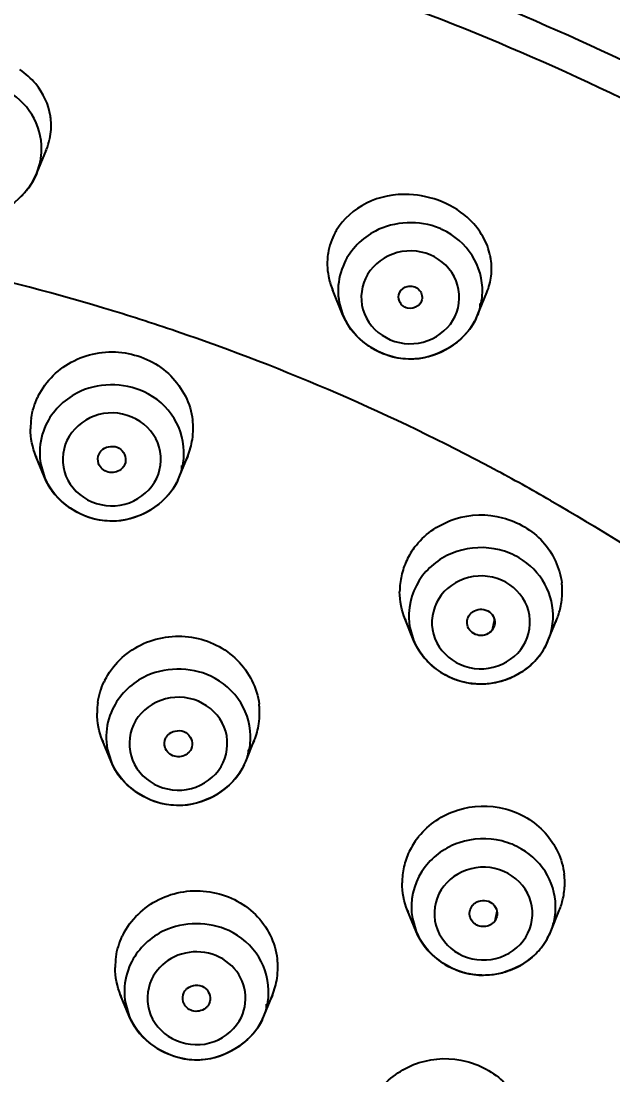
# Model space of a CAD drawing. Header units: millimetres. Extents: x 13495 to 14291, y -4366 to -3315.
# Drawn here: x 13882.18 to 13885.37, y -3788.52 to -3782.84 of the extents above; entities that cross this region are included whole.
import ezdxf

# ---------------------------------------------------------------- set-up
doc = ezdxf.new("R2010")
doc.units = ezdxf.units.MM
doc.header["$LTSCALE"] = 0.1
doc.layers.get('0').update_dxf_attribs({"lineweight": 15})
doc.layers.add('1', color=7, linetype='Continuous')
doc.styles.add('ARIAL', font='arial.ttf')
doc.dimstyles.new('사본 ISO-25', dxfattribs={"dimtxt": 4, "dimasz": 3.5, "dimexe": 0.5, "dimexo": 0.625, "dimgap": 1.5, "dimtad": 1, "dimtih": 1, "dimtoh": 1, "dimdec": 1, "dimlfac": 4, "dimdsep": 46, "dimtxsty": 'ARIAL', "dimcen": 0, "dimclrd": 3, "dimclre": 3, "dimclrt": 3, "dimadec": 1, "dimazin": 0, "dimtfac": 1, "dimtdec": 1, "dimtmove": 0, "dimatfit": 3, "dimfxl": 1.25, "dimtfill": 1, "dimarcsym": 0})

# ---------------------------------------------------------------- blocks, each defined once
blk = doc.blocks.new('*D104')
at = {"color": 3, "lineweight": -2, "transparency": 16777216}
for p, q in [((13864.184, -3793.8186), (13864.184, -3773.2593)), ((13894.2885, -3793.9819), (13894.2885, -3773.2593)), ((13867.684, -3773.7593), (13890.7885, -3773.7593))]:
    blk.add_line(p, q, dxfattribs=at)
at = {"color": 3, "transparency": 16777216}
for points in [[(13867.684, -3773.176), (13867.684, -3774.3427), (13864.184, -3773.7593)], [(13890.7885, -3773.176), (13890.7885, -3774.3427), (13894.2885, -3773.7593)]]:
    blk.add_solid(points, dxfattribs=at)
at = {"layer": 'Defpoints', "color": 0, "transparency": 16777216}
for p in [(13894.2885, -3773.7593), (13864.184, -3794.4436), (13894.2885, -3794.6069)]:
    blk.add_point(p, dxfattribs=at)
at = {"color": 3, "transparency": 16777216, "insert": (13879.2363, -3770.2511), "char_height": 4, "attachment_point": 5, "style": 'ARIAL', "bg_fill": 3, "box_fill_scale": 1.1, "bg_fill_color": 256, "bg_fill_true_color": 13158600, "bg_fill_transparency": 0}
blk.add_mtext('{\\fISOCPEUR|b0|i0|c0|p34;%%C}121', dxfattribs=at)

msp = doc.modelspace()

# ---------------------------------------------------------------- linework, layer by layer
at = {"layer": '1', "color": 7, "linetype": 'Continuous'}
for p, q in [((13882.2666, -3783.6594), (13882.3185, -3783.5322)), ((13882.2666, -3783.6594), (13882.2841, -3783.6038)), ((13882.2841, -3783.6038), (13882.2858, -3783.5956)), ((13883.9158, -3784.4238), (13883.8592, -3784.2849)), ((13884.6412, -3784.4238), (13884.691, -3784.3017)), ((13884.6828, -3784.3201), (13884.6909, -3784.3018)), ((13883.8956, -3784.355), (13883.9158, -3784.4238)), ((13884.3408, -3784.3412), (13884.337, -3784.3523)), ((13884.6336, -3784.4411), (13884.6412, -3784.4238)), ((13882.3082, -3785.297), (13882.2622, -3785.1844)), ((13882.288, -3785.2283), (13882.3082, -3785.297)), ((13882.7437, -3785.2175), (13882.7394, -3785.2298)), ((13883.0336, -3785.297), (13883.0795, -3785.1844)), ((13883.0795, -3785.1844), (13883.071, -3785.2039)), ((13883.026, -3785.3143), (13883.0336, -3785.297)), ((13884.2965, -3786.1753), (13884.2505, -3786.0626)), ((13884.7314, -3786.0628), (13884.7199, -3786.1209)), ((13885.0219, -3786.1753), (13885.0679, -3786.0626)), ((13884.2763, -3786.1066), (13884.2965, -3786.1753)), ((13884.7325, -3786.0942), (13884.7199, -3786.1209)), ((13882.6666, -3786.829), (13882.6206, -3786.7164)), ((13882.6464, -3786.7603), (13882.6666, -3786.829)), ((13883.1019, -3786.7502), (13883.0978, -3786.7618)), ((13883.392, -3786.829), (13883.4379, -3786.7164)), ((13883.4379, -3786.7164), (13883.4294, -3786.7359)), ((13883.3844, -3786.8464), (13883.392, -3786.829)), ((13884.3099, -3787.7442), (13884.2639, -3787.6315)), ((13884.2897, -3787.6755), (13884.3099, -3787.7442)), ((13884.7451, -3787.6373), (13884.7332, -3787.6898)), ((13884.7455, -3787.6646), (13884.7332, -3787.6898)), ((13885.0352, -3787.7442), (13885.0812, -3787.6315)), ((13882.7644, -3788.2005), (13882.7184, -3788.0879)), ((13882.7442, -3788.1318), (13882.7644, -3788.2005)), ((13883.1995, -3788.1227), (13883.1956, -3788.1333)), ((13883.4897, -3788.2005), (13883.5357, -3788.0879)), ((13883.5357, -3788.0879), (13883.5271, -3788.1074)), ((13883.4821, -3788.2178), (13883.4897, -3788.2005))]:
    msp.add_line(p, q, dxfattribs=at)
for centre, radius, start, end in [((13882.0138, -3783.4013), 0.3304, 4.8522, 8.5696), ((13882.0052, -3783.4022), 0.3391, 347.1815, 348.006), ((13881.9441, -3783.5274), 0.3485, 348.7067, 359.3728), ((13881.9831, -3783.3953), 0.3623, 336.8069, 337.805), ((13881.9928, -3783.399), 0.3518, 337.7659, 347.1268), ((13881.931, -3783.5221), 0.3626, 322.8503, 337.7435), ((13881.9221, -3783.5151), 0.3739, 314.0672, 322.8245), ((13884.1824, -3784.1473), 0.3514, 149.3471, 151.4121), ((13884.2826, -3784.3229), 0.3976, 64.6756, 67.474), ((13879.2511, -3795.6004), 11.7115, 73.25348, 82.50682), ((13884.1747, -3784.1448), 0.3433, 170.6417, 171.5686), ((13884.3754, -3784.1739), 0.341, 8.675, 11.8236), ((13884.3789, -3784.1733), 0.3374, 353.2301, 8.6612), ((13884.2091, -3784.1419), 0.378, 190.8656, 202.2272), ((13884.2188, -3784.1383), 0.3884, 202.1848, 203.1327), ((13884.2383, -3784.2916), 0.3485, 178.5613, 190.481), ((13884.3191, -3784.2918), 0.348, 348.7042, 358.4777), ((13879.2802, -3795.4919), 11.5993, 71.19172, 73.23675), ((13884.2503, -3784.2871), 0.3613, 202.2294, 215.8104), ((13884.3124, -3784.2897), 0.3551, 331.5401, 334.7566), ((13879.3207, -3795.3784), 11.4788, 61.88846, 71.2), ((13882.631, -3785.0372), 0.3982, 153.3619, 154.7613), ((13882.6245, -3785.0357), 0.3916, 171.5399, 179.9931), ((13882.7154, -3785.0361), 0.3934, 5.9086, 6.9128), ((13882.7187, -3785.0358), 0.3902, 1.1929, 5.9143), ((13882.717, -3785.0356), 0.3918, 351.5416, 359.9903), ((13882.7231, -3785.0356), 0.3857, 0.0005, 1.1867), ((13882.7121, -3785.0345), 0.3969, 337.8084, 351.4894), ((13882.6307, -3785.1649), 0.3485, 178.5613, 190.481), ((13882.6323, -3785.0333), 0.3997, 202.197, 203.3419), ((13882.7121, -3785.1651), 0.3474, 348.6973, 356.9029), ((13879.3947, -3795.2299), 11.3129, 60.10293, 61.86499), ((13882.6427, -3785.1603), 0.3613, 202.2294, 215.8104), ((13882.7048, -3785.1629), 0.3551, 331.5401, 334.7566), ((13884.6299, -3785.9209), 0.4101, 142.4224, 154.7075), ((13884.6305, -3785.9212), 0.4108, 140.9967, 142.4314), ((13884.6194, -3785.9156), 0.3984, 154.7491, 167.285), ((13884.6148, -3785.9142), 0.3935, 167.3302, 173.5655), ((13884.6124, -3785.914), 0.3911, 173.5618, 179.9899), ((13884.7038, -3785.9143), 0.3934, 5.8513, 6.9107), ((13884.7072, -3785.914), 0.3899, 1.2382, 5.857), ((13884.7118, -3785.9139), 0.3853, 0.0006, 1.2321), ((13884.709, -3785.9139), 0.3881, 359.181, 359.9998), ((13884.7038, -3785.9136), 0.3933, 347.3333, 359.1559), ((13884.7004, -3785.9127), 0.3968, 337.7993, 347.3044), ((13884.6202, -3785.9118), 0.3992, 202.1949, 203.4236), ((13884.6181, -3786.0433), 0.3476, 183.044, 190.483), ((13884.7001, -3786.0433), 0.3478, 348.6955, 356.9459), ((13884.6972, -3785.9114), 0.4003, 334.7523, 337.8043), ((13884.6956, -3786.0421), 0.3525, 337.8045, 348.6511), ((13884.6769, -3786.0341), 0.3727, 322.4345, 337.7401), ((13884.691, -3786.0402), 0.3574, 331.5216, 337.7986), ((13884.6841, -3786.0363), 0.3653, 322.4253, 330.4578), ((13884.6888, -3786.0391), 0.3598, 330.4747, 331.5259), ((13884.6402, -3786.0317), 0.3728, 218.3486, 224.4155), ((13884.6708, -3786.0243), 0.3833, 304.2035, 318.2663), ((13884.6814, -3786.0342), 0.3687, 318.3178, 322.4231), ((13884.6567, -3786.0088), 0.4012, 241.7041, 252.2112), ((13884.6646, -3786.0148), 0.3946, 294.6529, 304.177), ((13882.9894, -3786.5692), 0.3982, 153.3619, 154.7613), ((13884.6584, -3786.004), 0.4063, 252.196, 258.9566), ((13884.6593, -3785.9983), 0.4121, 258.9809, 269.8415), ((13884.6593, -3786.0004), 0.41, 269.8444, 276.2868), ((13884.6592, -3786.0001), 0.4103, 276.2922, 286.8175), ((13884.6615, -3786.0083), 0.4018, 286.8358, 294.6572), ((13882.9829, -3786.5677), 0.3916, 171.5399, 179.9931), ((13883.0738, -3786.5681), 0.3934, 5.9086, 6.9128), ((13883.0771, -3786.5678), 0.3902, 1.1929, 5.9143), ((13883.0754, -3786.5676), 0.3918, 351.5416, 359.9904), ((13883.0815, -3786.5676), 0.3857, 0.0005, 1.1867), ((13883.0705, -3786.5665), 0.3969, 337.8084, 351.4894), ((13882.9891, -3786.6969), 0.3485, 178.5613, 190.481), ((13882.9907, -3786.5654), 0.3997, 202.197, 203.3419), ((13883.0705, -3786.6972), 0.3474, 348.6973, 356.9029), ((13883.0011, -3786.6923), 0.3613, 202.2294, 215.8104), ((13883.0632, -3786.6949), 0.3551, 331.5401, 334.7566), ((13884.6433, -3787.4898), 0.4101, 142.4224, 154.7075), ((13884.6439, -3787.4901), 0.4108, 140.9967, 142.4314), ((13884.6328, -3787.4845), 0.3984, 154.7491, 167.285), ((13884.6258, -3787.4829), 0.3911, 173.5618, 179.9899), ((13884.6281, -3787.4831), 0.3935, 167.3302, 173.5655), ((13884.7171, -3787.4833), 0.3934, 5.8513, 6.9107), ((13884.7206, -3787.483), 0.3899, 1.2382, 5.857), ((13884.7172, -3787.4826), 0.3933, 347.3333, 359.1559), ((13884.7252, -3787.4828), 0.3853, 0.0006, 1.2321), ((13884.7224, -3787.4828), 0.3881, 359.181, 359.9998), ((13884.7138, -3787.4816), 0.3968, 337.7993, 347.3044), ((13884.6335, -3787.4807), 0.3992, 202.1949, 203.4236), ((13884.6315, -3787.6122), 0.3476, 183.044, 190.483), ((13884.7135, -3787.6123), 0.3478, 348.6955, 356.9459), ((13884.7106, -3787.4803), 0.4003, 334.7523, 337.8043), ((13884.7089, -3787.6111), 0.3525, 337.8045, 348.6511), ((13883.0872, -3787.9407), 0.3982, 153.3619, 154.7613), ((13883.1219, -3788.0976), 0.3953, 115.4899, 117.5782), ((13884.6903, -3787.603), 0.3727, 322.4345, 337.7401), ((13884.6975, -3787.6052), 0.3653, 322.4253, 330.4578), ((13884.7022, -3787.608), 0.3598, 330.4747, 331.5259), ((13884.7043, -3787.6091), 0.3574, 331.5216, 337.7986), ((13884.6535, -3787.6006), 0.3728, 218.3486, 224.4155), ((13884.6841, -3787.5932), 0.3833, 304.2035, 318.2663), ((13884.6948, -3787.6031), 0.3687, 318.3178, 322.4231), ((13883.0807, -3787.9392), 0.3916, 171.5399, 179.9931), ((13883.1716, -3787.9396), 0.3934, 5.9086, 6.9128), ((13883.1748, -3787.9393), 0.3902, 1.1929, 5.9143), ((13883.1732, -3787.9391), 0.3918, 351.5416, 359.9904), ((13883.1793, -3787.9391), 0.3857, 0.0005, 1.1867), ((13884.67, -3787.5777), 0.4012, 241.7041, 252.2112), ((13884.6717, -3787.5729), 0.4063, 252.196, 258.9566), ((13884.6725, -3787.569), 0.4103, 276.2922, 286.8175), ((13884.6749, -3787.5772), 0.4018, 286.8358, 294.6572), ((13884.6779, -3787.5837), 0.3946, 294.6529, 304.177), ((13883.1682, -3787.938), 0.3969, 337.8084, 351.4894), ((13884.6726, -3787.5672), 0.4121, 258.9809, 269.8415), ((13884.6726, -3787.5694), 0.41, 269.8444, 276.2868), ((13883.0869, -3788.0684), 0.3485, 178.5613, 190.481), ((13883.0885, -3787.9369), 0.3997, 202.197, 203.3419), ((13883.1683, -3788.0686), 0.3474, 348.6973, 356.9029), ((13883.0988, -3788.0638), 0.3613, 202.2294, 215.8104), ((13883.161, -3788.0664), 0.3551, 331.5401, 334.7566)]:
    msp.add_arc(centre, radius, start, end, dxfattribs=at)
for points, knots in [([(13871.2498, -3782.8814), (13872.3544, -3782.204), (13874.7631, -3781.1316), (13878.6612, -3780.4901), (13882.6022, -3780.8428), (13886.3068, -3782.1679), (13889.5137, -3784.3745), (13891.992, -3787.3122), (13893.5588, -3790.7703), (13893.9167, -3793.2694), (13893.9167, -3794.5069)], [0, 0, 0, 0, 0.126491, 0.254042, 0.381737, 0.50862, 0.633952, 0.757411, 0.879197, 1, 1, 1, 1]), ([(13864.63, -3793.2566), (13864.7985, -3791.5486), (13865.8389, -3788.1363), (13869.2264, -3783.9757), (13873.9583, -3781.2677), (13879.388, -3780.3626), (13884.7984, -3781.3675), (13889.4745, -3784.1631), (13892.7757, -3788.3871), (13893.7443, -3791.8176), (13893.8773, -3793.5278)], [0, 0, 0, 0, 0.121767, 0.245638, 0.372075, 0.500191, 0.628257, 0.75457, 0.878307, 1, 1, 1, 1]), ([(13890.4964, -3803.3838), (13891.7025, -3802.0103), (13893.5812, -3798.7628), (13894.181, -3793.1935), (13892.4539, -3787.8406), (13888.6966, -3783.5616), (13883.5237, -3780.9851), (13877.7181, -3780.471), (13872.142, -3782.0794), (13869.0826, -3784.4668), (13867.869, -3785.8853)], [0, 0, 0, 0, 0.12306, 0.244548, 0.366574, 0.490907, 0.617911, 0.74639, 0.874326, 1, 1, 1, 1]), ([(13865.5061, -3794.0538), (13865.5699, -3792.7498), (13866.1258, -3790.1294), (13868.1502, -3786.6444), (13871.1731, -3783.8917), (13874.9145, -3782.1166), (13879.0382, -3781.4684), (13883.1805, -3782.0032), (13886.9724, -3783.6719), (13889.0646, -3785.4698), (13889.9385, -3786.4918)], [0, 0, 0, 0, 0.120916, 0.24321, 0.36755, 0.493861, 0.621392, 0.748983, 0.875454, 1, 1, 1, 1]), ([(13892.7719, -3794.0552), (13892.7069, -3792.7184), (13892.1186, -3790.0303), (13889.9707, -3786.491), (13886.7787, -3783.7586), (13882.8617, -3782.0957), (13878.5994, -3781.6522), (13874.3976, -3782.4698), (13870.6614, -3784.4699), (13868.7005, -3786.497), (13867.9181, -3787.6229)], [0, 0, 0, 0, 0.121003, 0.243481, 0.36811, 0.494728, 0.622437, 0.749946, 0.876036, 1, 1, 1, 1]), ([(13882.2925, -3783.5312), (13882.2933, -3783.4662), (13882.2556, -3783.3315), (13882.1526, -3783.2382), (13882.0937, -3783.207)], [0, 0, 0, 0, 0.493595, 1, 1, 1, 1]), ([(13882.2666, -3783.6594), (13882.2383, -3783.7289), (13882.1341, -3783.8533), (13881.9039, -3783.9195), (13881.6737, -3783.8533), (13881.5696, -3783.7289), (13881.5412, -3783.6594)], [0, 0, 0, 0, 0.248278, 0.50001, 0.751734, 1, 1, 1, 1]), ([(13884.2727, -3783.7736), (13884.1944, -3783.7704), (13884.0384, -3783.7986), (13883.9174, -3783.9053), (13883.8801, -3783.9681)], [0, 0, 0, 0, 0.517826, 1, 1, 1, 1]), ([(13884.667, -3784.301), (13884.6689, -3784.2325), (13884.6288, -3784.0893), (13884.5163, -3783.9937), (13884.4526, -3783.9635)], [0, 0, 0, 0, 0.493176, 1, 1, 1, 1]), ([(13884.5203, -3784.4294), (13884.5474, -3784.3717), (13884.552, -3784.2242), (13884.3938, -3784.0743), (13884.1771, -3784.0681), (13884.0648, -3784.1665), (13884.0367, -3784.226)], [0, 0, 0, 0, 0.242829, 0.492496, 0.749558, 1, 1, 1, 1]), ([(13884.0367, -3784.226), (13884.0095, -3784.2837), (13884.005, -3784.4313), (13884.1631, -3784.5811), (13884.3799, -3784.5874), (13884.4922, -3784.4889), (13884.5203, -3784.4294)], [0, 0, 0, 0, 0.242829, 0.492496, 0.749558, 1, 1, 1, 1]), ([(13884.2625, -3784.2691), (13884.2828, -3784.2643), (13884.3306, -3784.2743), (13884.3455, -3784.3219), (13884.3409, -3784.3412)], [0, 0, 0, 0, 0.51221, 1, 1, 1, 1]), ([(13884.3194, -3784.3739), (13884.3042, -3784.3858), (13884.2608, -3784.3974), (13884.2272, -3784.3667), (13884.2202, -3784.3489)], [0, 0, 0, 0, 0.502597, 1, 1, 1, 1]), ([(13884.337, -3784.3523), (13884.335, -3784.3565), (13884.3299, -3784.3644), (13884.3231, -3784.371), (13884.3194, -3784.3739)], [0, 0, 0, 0, 0.491729, 1, 1, 1, 1]), ([(13884.6537, -3784.3876), (13884.6546, -3784.3832), (13884.6558, -3784.3741), (13884.6558, -3784.3649), (13884.6554, -3784.3603)], [0, 0, 0, 0, 0.495156, 1, 1, 1, 1]), ([(13884.6333, -3784.4416), (13884.5728, -3784.5701), (13884.2664, -3784.7605), (13883.9693, -3784.555), (13883.9158, -3784.4238)], [0, 0, 0, 0, 0.500352, 1, 1, 1, 1]), ([(13883.9573, -3784.4985), (13884.0315, -3784.6014), (13884.3061, -3784.7308), (13884.5645, -3784.5698), (13884.6246, -3784.4589)], [0, 0, 0, 0, 0.501444, 1, 1, 1, 1]), ([(13882.275, -3784.8586), (13882.3154, -3784.7781), (13882.4577, -3784.6405), (13882.7457, -3784.5991), (13883.0071, -3784.7253), (13883.0953, -3784.9008), (13883.106, -3784.9887)], [0, 0, 0, 0, 0.248297, 0.503483, 0.755972, 1, 1, 1, 1]), ([(13883.059, -3785.1839), (13883.0628, -3785.1139), (13883.0249, -3784.9663), (13882.9101, -3784.8676), (13882.845, -3784.8368)], [0, 0, 0, 0, 0.493135, 1, 1, 1, 1]), ([(13882.9126, -3785.3026), (13882.9398, -3785.245), (13882.9444, -3785.0974), (13882.7862, -3784.9476), (13882.5695, -3784.9413), (13882.4571, -3785.0398), (13882.4291, -3785.0993)], [0, 0, 0, 0, 0.242829, 0.492496, 0.749558, 1, 1, 1, 1]), ([(13882.4291, -3785.0993), (13882.4019, -3785.157), (13882.3974, -3785.3045), (13882.5555, -3785.4544), (13882.7722, -3785.4606), (13882.8846, -3785.3621), (13882.9126, -3785.3026)], [0, 0, 0, 0, 0.242829, 0.492496, 0.749558, 1, 1, 1, 1]), ([(13882.6024, -3785.1722), (13882.6047, -3785.1672), (13882.6106, -3785.1579), (13882.6185, -3785.1501), (13882.6228, -3785.1467)], [0, 0, 0, 0, 0.496693, 1, 1, 1, 1]), ([(13882.6228, -3785.1467), (13882.6457, -3785.1285), (13882.7201, -3785.1206), (13882.7505, -3785.1904), (13882.7438, -3785.2175)], [0, 0, 0, 0, 0.511826, 1, 1, 1, 1]), ([(13882.7189, -3785.2553), (13882.7007, -3785.2697), (13882.6482, -3785.2812), (13882.6075, -3785.2451), (13882.5998, -3785.2237)], [0, 0, 0, 0, 0.505898, 1, 1, 1, 1]), ([(13882.7394, -3785.2298), (13882.7371, -3785.2347), (13882.7311, -3785.2441), (13882.7233, -3785.2518), (13882.7189, -3785.2553)], [0, 0, 0, 0, 0.496693, 1, 1, 1, 1]), ([(13883.0461, -3785.2609), (13883.047, -3785.2565), (13883.0482, -3785.2474), (13883.0482, -3785.2382), (13883.0478, -3785.2336)], [0, 0, 0, 0, 0.495156, 1, 1, 1, 1]), ([(13883.0257, -3785.3149), (13882.9652, -3785.4433), (13882.6588, -3785.6337), (13882.3617, -3785.4283), (13882.3082, -3785.297)], [0, 0, 0, 0, 0.500352, 1, 1, 1, 1]), ([(13882.3497, -3785.3717), (13882.4239, -3785.4746), (13882.6985, -3785.6041), (13882.9568, -3785.443), (13883.017, -3785.3321)], [0, 0, 0, 0, 0.501444, 1, 1, 1, 1]), ([(13885.0336, -3785.4225), (13885.2863, -3785.5678), (13886.2665, -3786.1829), (13887.1501, -3786.9525), (13887.7289, -3787.5957)], [0, 0, 0, 0, 0.252035, 1, 1, 1, 1]), ([(13884.3113, -3785.6627), (13884.364, -3785.5975), (13884.5143, -3785.4972), (13884.7804, -3785.4913), (13885.0091, -3785.6247), (13885.0845, -3785.7861), (13885.0943, -3785.867)], [0, 0, 0, 0, 0.250449, 0.505541, 0.756653, 1, 1, 1, 1]), ([(13885.0474, -3786.0619), (13885.0508, -3785.9974), (13885.0196, -3785.8624), (13884.9218, -3785.7653), (13884.8649, -3785.7318)], [0, 0, 0, 0, 0.493966, 1, 1, 1, 1]), ([(13884.8733, -3786.2262), (13884.9123, -3786.1755), (13884.9501, -3786.0334), (13884.8272, -3785.853), (13884.6154, -3785.8058), (13884.4856, -3785.8796), (13884.4451, -3785.9323)], [0, 0, 0, 0, 0.243617, 0.490402, 0.746717, 1, 1, 1, 1]), ([(13884.4451, -3785.9323), (13884.4061, -3785.983), (13884.3683, -3786.1251), (13884.4912, -3786.3054), (13884.703, -3786.3526), (13884.8328, -3786.2789), (13884.8733, -3786.2262)], [0, 0, 0, 0, 0.243617, 0.490402, 0.746717, 1, 1, 1, 1]), ([(13884.5985, -3786.0376), (13884.6019, -3786.0332), (13884.6097, -3786.0252), (13884.6192, -3786.0192), (13884.6242, -3786.0167)], [0, 0, 0, 0, 0.496681, 1, 1, 1, 1]), ([(13884.6242, -3786.0167), (13884.6481, -3786.0046), (13884.7136, -3786.007), (13884.7381, -3786.0692), (13884.7324, -3786.0942)], [0, 0, 0, 0, 0.512348, 1, 1, 1, 1]), ([(13884.7199, -3786.1209), (13884.7043, -3786.1412), (13884.6469, -3786.1648), (13884.5976, -3786.1266), (13884.5886, -3786.103)], [0, 0, 0, 0, 0.503405, 1, 1, 1, 1]), ([(13882.6335, -3786.3906), (13882.6738, -3786.3101), (13882.8161, -3786.1725), (13883.1041, -3786.1311), (13883.3656, -3786.2574), (13883.4537, -3786.4328), (13883.4644, -3786.5207)], [0, 0, 0, 0, 0.248297, 0.503483, 0.755972, 1, 1, 1, 1]), ([(13884.9724, -3786.2613), (13884.8925, -3786.3652), (13884.5998, -3786.4897), (13884.3457, -3786.2958), (13884.2965, -3786.1753)], [0, 0, 0, 0, 0.501622, 1, 1, 1, 1]), ([(13883.4174, -3786.7159), (13883.4212, -3786.6459), (13883.3833, -3786.4983), (13883.2685, -3786.3996), (13883.2034, -3786.3688)], [0, 0, 0, 0, 0.493135, 1, 1, 1, 1]), ([(13883.2711, -3786.8347), (13883.2982, -3786.777), (13883.3028, -3786.6294), (13883.1446, -3786.4796), (13882.9279, -3786.4733), (13882.8156, -3786.5718), (13882.7875, -3786.6313)], [0, 0, 0, 0, 0.242829, 0.492496, 0.749558, 1, 1, 1, 1]), ([(13882.7875, -3786.6313), (13882.7603, -3786.689), (13882.7558, -3786.8365), (13882.9139, -3786.9864), (13883.1307, -3786.9926), (13883.243, -3786.8942), (13883.2711, -3786.8347)], [0, 0, 0, 0, 0.242829, 0.492496, 0.749558, 1, 1, 1, 1]), ([(13882.9608, -3786.7042), (13882.9631, -3786.6992), (13882.969, -3786.6899), (13882.9769, -3786.6821), (13882.9812, -3786.6787)], [0, 0, 0, 0, 0.496693, 1, 1, 1, 1]), ([(13882.9812, -3786.6787), (13883.0042, -3786.6605), (13883.079, -3786.6526), (13883.1091, -3786.7231), (13883.102, -3786.7502)], [0, 0, 0, 0, 0.5119, 1, 1, 1, 1]), ([(13883.0773, -3786.7873), (13883.0588, -3786.802), (13883.0049, -3786.8133), (13882.9642, -3786.7752), (13882.9574, -3786.7531)], [0, 0, 0, 0, 0.506377, 1, 1, 1, 1]), ([(13883.0978, -3786.7618), (13883.0955, -3786.7667), (13883.0895, -3786.7761), (13883.0817, -3786.7839), (13883.0773, -3786.7873)], [0, 0, 0, 0, 0.496693, 1, 1, 1, 1]), ([(13883.4045, -3786.7929), (13883.4054, -3786.7885), (13883.4066, -3786.7794), (13883.4066, -3786.7702), (13883.4062, -3786.7656)], [0, 0, 0, 0, 0.495156, 1, 1, 1, 1]), ([(13883.3841, -3786.8469), (13883.3236, -3786.9753), (13883.0172, -3787.1657), (13882.7201, -3786.9603), (13882.6666, -3786.829)], [0, 0, 0, 0, 0.500352, 1, 1, 1, 1]), ([(13882.7081, -3786.9037), (13882.7823, -3787.0066), (13883.0569, -3787.1361), (13883.3153, -3786.9751), (13883.3754, -3786.8641)], [0, 0, 0, 0, 0.501444, 1, 1, 1, 1]), ([(13884.3246, -3787.2316), (13884.3774, -3787.1664), (13884.5276, -3787.0661), (13884.7937, -3787.0602), (13885.0225, -3787.1936), (13885.0979, -3787.3551), (13885.1077, -3787.4359)], [0, 0, 0, 0, 0.250449, 0.505541, 0.756653, 1, 1, 1, 1]), ([(13885.0607, -3787.6308), (13885.0642, -3787.5664), (13885.0329, -3787.4314), (13884.9352, -3787.3342), (13884.8782, -3787.3007)], [0, 0, 0, 0, 0.493966, 1, 1, 1, 1]), ([(13884.8867, -3787.7951), (13884.9257, -3787.7444), (13884.9634, -3787.6023), (13884.8405, -3787.422), (13884.6287, -3787.3748), (13884.499, -3787.4485), (13884.4584, -3787.5012)], [0, 0, 0, 0, 0.243617, 0.490402, 0.746717, 1, 1, 1, 1]), ([(13884.4584, -3787.5012), (13884.4194, -3787.5519), (13884.3817, -3787.694), (13884.5046, -3787.8744), (13884.7164, -3787.9216), (13884.8461, -3787.8478), (13884.8867, -3787.7951)], [0, 0, 0, 0, 0.243617, 0.490402, 0.746717, 1, 1, 1, 1]), ([(13882.7312, -3787.7621), (13882.7716, -3787.6816), (13882.9139, -3787.544), (13883.2018, -3787.5026), (13883.4633, -3787.6289), (13883.5515, -3787.8043), (13883.5622, -3787.8922)], [0, 0, 0, 0, 0.248297, 0.503483, 0.755972, 1, 1, 1, 1]), ([(13884.6119, -3787.6065), (13884.6152, -3787.6022), (13884.6231, -3787.5942), (13884.6325, -3787.5881), (13884.6375, -3787.5856)], [0, 0, 0, 0, 0.496681, 1, 1, 1, 1]), ([(13884.6375, -3787.5856), (13884.6617, -3787.5735), (13884.728, -3787.5761), (13884.7517, -3787.6396), (13884.7454, -3787.6646)], [0, 0, 0, 0, 0.512477, 1, 1, 1, 1]), ([(13884.7076, -3787.7107), (13884.6886, -3787.7203), (13884.6409, -3787.7232), (13884.6073, -3787.6885), (13884.6009, -3787.6688)], [0, 0, 0, 0, 0.507479, 1, 1, 1, 1]), ([(13884.7332, -3787.6898), (13884.7299, -3787.6942), (13884.722, -3787.7021), (13884.7126, -3787.7082), (13884.7076, -3787.7107)], [0, 0, 0, 0, 0.496682, 1, 1, 1, 1]), ([(13883.5152, -3788.0874), (13883.519, -3788.0174), (13883.4811, -3787.8698), (13883.3663, -3787.7711), (13883.3012, -3787.7403)], [0, 0, 0, 0, 0.493135, 1, 1, 1, 1]), ([(13884.9857, -3787.8303), (13884.9059, -3787.9341), (13884.6132, -3788.0586), (13884.359, -3787.8647), (13884.3099, -3787.7442)], [0, 0, 0, 0, 0.501622, 1, 1, 1, 1]), ([(13883.3688, -3788.2062), (13883.391, -3788.1591), (13883.4039, -3788.0456), (13883.3114, -3787.9021), (13883.1518, -3787.8385), (13883.0373, -3787.8635), (13882.9897, -3787.8908)], [0, 0, 0, 0, 0.242804, 0.489151, 0.743857, 1, 1, 1, 1]), ([(13882.8853, -3788.0028), (13882.8581, -3788.0605), (13882.8536, -3788.208), (13883.0117, -3788.3579), (13883.2284, -3788.3641), (13883.3408, -3788.2656), (13883.3688, -3788.2062)], [0, 0, 0, 0, 0.242829, 0.492496, 0.749558, 1, 1, 1, 1]), ([(13883.0585, -3788.0757), (13883.0609, -3788.0707), (13883.0667, -3788.0613), (13883.0746, -3788.0535), (13883.079, -3788.0501)], [0, 0, 0, 0, 0.494935, 1, 1, 1, 1]), ([(13883.079, -3788.0501), (13883.1022, -3788.032), (13883.1775, -3788.0241), (13883.2067, -3788.0955), (13883.1994, -3788.1227)], [0, 0, 0, 0, 0.511316, 1, 1, 1, 1]), ([(13883.1752, -3788.1588), (13883.1562, -3788.1736), (13883.1014, -3788.1851), (13883.0606, -3788.1449), (13883.0547, -3788.1223)], [0, 0, 0, 0, 0.506605, 1, 1, 1, 1]), ([(13883.1956, -3788.1333), (13883.1933, -3788.1382), (13883.1874, -3788.1476), (13883.1795, -3788.1554), (13883.1752, -3788.1588)], [0, 0, 0, 0, 0.494935, 1, 1, 1, 1]), ([(13883.5023, -3788.1644), (13883.5031, -3788.16), (13883.5044, -3788.1509), (13883.5044, -3788.1417), (13883.504, -3788.1371)], [0, 0, 0, 0, 0.495156, 1, 1, 1, 1]), ([(13883.4819, -3788.2184), (13883.4214, -3788.3468), (13883.1149, -3788.5372), (13882.8179, -3788.3318), (13882.7644, -3788.2005)], [0, 0, 0, 0, 0.500352, 1, 1, 1, 1]), ([(13882.8058, -3788.2752), (13882.8801, -3788.3781), (13883.1547, -3788.5076), (13883.413, -3788.3465), (13883.4731, -3788.2356)], [0, 0, 0, 0, 0.501444, 1, 1, 1, 1]), ([(13884.1184, -3788.5923), (13884.1711, -3788.5272), (13884.3214, -3788.4269), (13884.5875, -3788.421), (13884.8162, -3788.5544), (13884.8916, -3788.7158), (13884.9014, -3788.7967)], [0, 0, 0, 0, 0.250449, 0.505541, 0.756653, 1, 1, 1, 1])]:
    msp.add_open_spline(points, degree=3, knots=knots, dxfattribs=at)
for points in [[(13882.2609, -3783.1778), (13882.2365, -3783.1482), (13882.2074, -3783.1221), (13882.1759, -3783.1002)], [(13882.3405, -3783.3521), (13882.331, -3783.2889), (13882.3016, -3783.227), (13882.2609, -3783.1778)], [(13882.3367, -3783.473), (13882.3436, -3783.4405), (13882.3458, -3783.4065), (13882.343, -3783.3734)], [(13884.6007, -3783.9112), (13884.5161, -3783.8281), (13884.3912, -3783.7784), (13884.2727, -3783.7736)], [(13884.4349, -3783.9557), (13884.3287, -3783.9116), (13884.1922, -3783.9173), (13884.0903, -3783.9705)], [(13884.67, -3784.0009), (13884.6514, -3783.968), (13884.6277, -3783.9376), (13884.6007, -3783.9112)], [(13883.8739, -3783.9791), (13883.8553, -3784.0131), (13883.8423, -3784.0508), (13883.836, -3784.089)], [(13884.0903, -3783.9705), (13884.0195, -3784.0075), (13883.9575, -3784.0702), (13883.9234, -3784.1424)], [(13884.7092, -3784.104), (13884.7016, -3784.068), (13884.6881, -3784.0329), (13884.67, -3784.0009)], [(13883.8352, -3784.0945), (13883.8294, -3784.1336), (13883.8304, -3784.1743), (13883.8378, -3784.2132)], [(13883.9234, -3784.1424), (13883.9029, -3784.186), (13883.8911, -3784.2348), (13883.8899, -3784.2829)], [(13884.691, -3784.3017), (13884.7025, -3784.2734), (13884.7104, -3784.2434), (13884.714, -3784.213)], [(13884.22, -3784.3031), (13884.2277, -3784.2867), (13884.2449, -3784.2733), (13884.2625, -3784.2691)], [(13884.2202, -3784.3489), (13884.2146, -3784.3347), (13884.2134, -3784.3169), (13884.22, -3784.3031)], [(13884.6415, -3784.4239), (13884.6466, -3784.4122), (13884.6512, -3784.4001), (13884.6537, -3784.3876)], [(13882.845, -3784.8368), (13882.7358, -3784.7851), (13882.5898, -3784.7878), (13882.4827, -3784.8438)], [(13882.2372, -3784.978), (13882.2429, -3784.9399), (13882.2544, -3784.9022), (13882.2708, -3784.8674)], [(13882.4827, -3784.8438), (13882.4119, -3784.8807), (13882.3498, -3784.9434), (13882.3158, -3785.0157)], [(13882.2622, -3785.1844), (13882.2431, -3785.1376), (13882.2329, -3785.0861), (13882.2329, -3785.0356)], [(13882.3158, -3785.0157), (13882.2953, -3785.0592), (13882.2835, -3785.108), (13882.2823, -3785.1562)], [(13882.5998, -3785.2237), (13882.5941, -3785.2075), (13882.595, -3785.1877), (13882.6024, -3785.1722)], [(13883.0339, -3785.2971), (13883.039, -3785.2855), (13883.0436, -3785.2734), (13883.0461, -3785.2609)], [(13884.7582, -3785.6883), (13884.6839, -3785.6698), (13884.6013, -3785.673), (13884.5287, -3785.6975)], [(13884.8649, -3785.7318), (13884.8318, -3785.7123), (13884.7955, -3785.6975), (13884.7582, -3785.6883)], [(13884.5287, -3785.6975), (13884.4924, -3785.7097), (13884.4575, -3785.7272), (13884.4263, -3785.7493)], [(13884.4263, -3785.7493), (13884.3956, -3785.7711), (13884.3677, -3785.7976), (13884.3447, -3785.8275)], [(13884.3447, -3785.8275), (13884.2948, -3785.8924), (13884.2667, -3785.98), (13884.271, -3786.0618)], [(13884.2505, -3786.0626), (13884.2315, -3786.0158), (13884.2213, -3785.9644), (13884.2213, -3785.9139)], [(13884.5886, -3786.103), (13884.5807, -3786.0824), (13884.5851, -3786.0551), (13884.5985, -3786.0376)], [(13884.2965, -3786.1753), (13884.3093, -3786.2066), (13884.3268, -3786.2364), (13884.3478, -3786.263)], [(13884.3739, -3786.2926), (13884.4009, -3786.3202), (13884.4325, -3786.3438), (13884.4665, -3786.3621)], [(13883.2034, -3786.3688), (13883.0942, -3786.3171), (13882.9482, -3786.3199), (13882.8411, -3786.3758)], [(13882.5956, -3786.5101), (13882.6013, -3786.4719), (13882.6128, -3786.4343), (13882.6292, -3786.3994)], [(13882.8411, -3786.3758), (13882.7703, -3786.4128), (13882.7083, -3786.4755), (13882.6742, -3786.5477)], [(13882.6206, -3786.7164), (13882.6015, -3786.6696), (13882.5913, -3786.6182), (13882.5913, -3786.5676)], [(13882.6742, -3786.5477), (13882.6537, -3786.5912), (13882.6419, -3786.6401), (13882.6407, -3786.6882)], [(13882.9574, -3786.7531), (13882.9525, -3786.7375), (13882.9538, -3786.719), (13882.9608, -3786.7042)], [(13883.3923, -3786.8292), (13883.3974, -3786.8175), (13883.402, -3786.8054), (13883.4045, -3786.7929)], [(13884.542, -3787.2664), (13884.5058, -3787.2786), (13884.4709, -3787.2962), (13884.4397, -3787.3183)], [(13884.7716, -3787.2572), (13884.6973, -3787.2387), (13884.6146, -3787.242), (13884.542, -3787.2664)], [(13884.8782, -3787.3007), (13884.8451, -3787.2812), (13884.8088, -3787.2665), (13884.7716, -3787.2572)], [(13884.4397, -3787.3183), (13884.4089, -3787.34), (13884.3811, -3787.3666), (13884.3581, -3787.3964)], [(13884.3581, -3787.3964), (13884.3082, -3787.4613), (13884.28, -3787.5489), (13884.2844, -3787.6307)], [(13884.2639, -3787.6315), (13884.2448, -3787.5848), (13884.2346, -3787.5333), (13884.2346, -3787.4828)], [(13884.6009, -3787.6688), (13884.5943, -3787.6488), (13884.599, -3787.6232), (13884.6119, -3787.6065)], [(13883.3012, -3787.7403), (13883.1959, -3787.6905), (13883.0569, -3787.6907), (13882.9518, -3787.7408)], [(13882.6934, -3787.8816), (13882.699, -3787.8434), (13882.7105, -3787.8058), (13882.727, -3787.7709)], [(13882.9389, -3787.7473), (13882.8681, -3787.7843), (13882.806, -3787.8469), (13882.772, -3787.9192)], [(13884.3099, -3787.7442), (13884.3227, -3787.7756), (13884.3402, -3787.8054), (13884.3612, -3787.8319)], [(13882.9897, -3787.8908), (13882.9455, -3787.9162), (13882.9071, -3787.9566), (13882.8853, -3788.0028)], [(13884.3872, -3787.8615), (13884.4143, -3787.8891), (13884.4459, -3787.9127), (13884.4799, -3787.931)], [(13882.7184, -3788.0879), (13882.6993, -3788.0411), (13882.6891, -3787.9897), (13882.6891, -3787.9391)], [(13882.772, -3787.9192), (13882.7514, -3787.9627), (13882.7397, -3788.0115), (13882.7385, -3788.0597)], [(13883.0547, -3788.1223), (13883.0507, -3788.1072), (13883.0519, -3788.0898), (13883.0585, -3788.0757)], [(13883.4901, -3788.2006), (13883.4952, -3788.189), (13883.4997, -3788.1769), (13883.5023, -3788.1644)]]:
    msp.add_open_spline(points, degree=3, dxfattribs=at)

# ---------------------------------------------------------------- next in the draw order: dimensions: what is measured, and where the dimension line sits
dim = msp.add_linear_dim(base=(13894.2885, -3773.7593), p1=(13864.184, -3794.4436), p2=(13894.2885, -3794.6069), text='{\\fISOCPEUR|b0|i0|c0|p34;%%C}121', dimstyle='사본 ISO-25')
dim.commit()
dim.dimension.update_dxf_attribs({"geometry": '*D104', "text_midpoint": (13879.2363, -3770.2511)})

doc.saveas('drawing.dxf')
